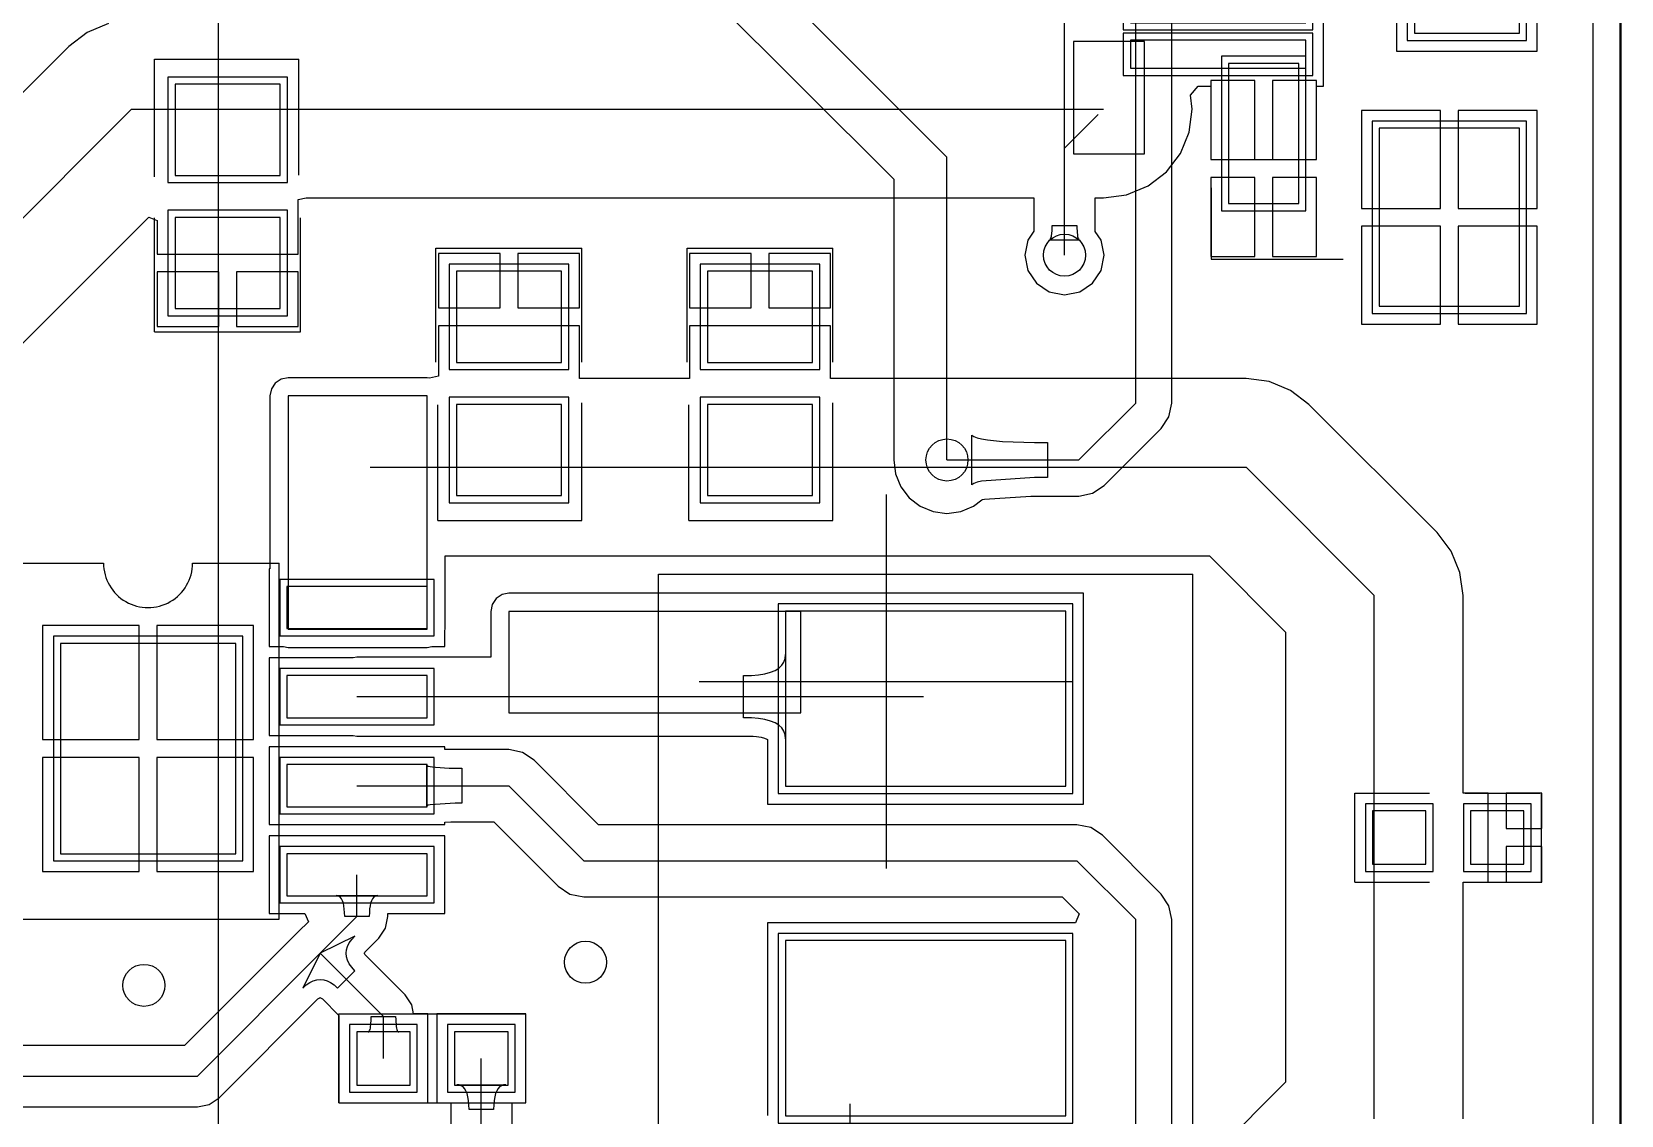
# Model space of a CAD drawing. Header units: millimetres. Extents: x 73 to 121, y 30 to 140.
# Drawn here: x 94.46 to 117.14, y 55.78 to 71.23 of the extents above; entities that cross this region are included whole.
import ezdxf

# ---------------------------------------------------------------- set-up
doc = ezdxf.new("R2010")
doc.units = ezdxf.units.MM
for name, color, linetype in [('BottomLayer', 5, 'Continuous'), ('BottomOverlay', 54, 'Continuous'), ('KeepOutLayer', 6, 'Continuous'), ('Mechanical1', 6, 'Continuous'), ('Mechanical4', 56, 'Continuous'), ('MultiLayer', 9, 'Continuous'), ('TopLayer', 1, 'Continuous'), ('TopOverlay', 2, 'Continuous'), ('TopPaste', 8, 'Continuous'), ('TopSolder', 216, 'Continuous')]:
    doc.layers.add(name, color=color, linetype=linetype)

# ---------------------------------------------------------------- blocks, each defined once
blk = doc.blocks.new('C0603_11')
at = {"layer": 'TopLayer'}
for p, q in [((-0.356, 0.559), (-0.356, -0.203)), ((0.406, 0.559), (-0.356, 0.559)), ((0.406, -0.203), (0.406, 0.559)), ((1.041, 0.559), (1.041, -0.203)), ((1.803, 0.559), (1.041, 0.559)), ((1.803, -0.203), (1.803, 0.559)), ((-0.356, -0.203), (0.406, -0.203)), ((1.041, -0.203), (1.803, -0.203))]:
    blk.add_line(p, q, dxfattribs=at)
at = {"layer": 'TopOverlay'}
for p, q in [((-0.61, 0.813), (0.457, 0.813)), ((-0.61, -0.457), (-0.61, 0.813)), ((0.965, 0.813), (2.032, 0.813)), ((2.057, -0.457), (2.057, 0.813)), ((-0.61, -0.457), (0.457, -0.457)), ((0.965, -0.457), (2.032, -0.457))]:
    blk.add_line(p, q, dxfattribs=at)
at = {"layer": 'TopPaste'}
for p, q in [((-0.356, 0.559), (-0.356, -0.203)), ((0.406, 0.559), (-0.356, 0.559)), ((0.406, -0.203), (0.406, 0.559)), ((1.041, 0.559), (1.041, -0.203)), ((1.803, 0.559), (1.041, 0.559)), ((1.803, -0.203), (1.803, 0.559)), ((-0.356, -0.203), (0.406, -0.203)), ((1.041, -0.203), (1.803, -0.203))]:
    blk.add_line(p, q, dxfattribs=at)
at = {"layer": 'TopSolder'}
for p, q in [((-0.457, 0.66), (-0.457, -0.305)), ((0.508, 0.66), (-0.457, 0.66)), ((0.508, -0.305), (0.508, 0.66)), ((0.94, 0.66), (0.94, -0.305)), ((1.905, 0.66), (0.94, 0.66)), ((1.905, -0.305), (1.905, 0.66)), ((-0.457, -0.305), (0.508, -0.305)), ((0.94, -0.305), (1.905, -0.305))]:
    blk.add_line(p, q, dxfattribs=at)
blk = doc.blocks.new('C0805_16')
at = {"layer": 'TopLayer'}
for p, q in [((-0.3, 0.75), (-1.6, 0.75)), ((-1.6, 0.75), (-1.6, -0.75)), ((-0.3, -0.75), (-0.3, 0.75)), ((1.6, 0.75), (0.3, 0.75)), ((0.3, 0.75), (0.3, -0.75)), ((1.6, -0.75), (1.6, 0.75)), ((-1.6, -0.75), (-0.3, -0.75)), ((0.3, -0.75), (1.6, -0.75))]:
    blk.add_line(p, q, dxfattribs=at)
at = {"layer": 'TopOverlay'}
for p, q in [((-1.93, 1.041), (-1.93, -1.041)), ((-1.93, 1.041), (-0.305, 1.041)), ((0.279, 1.041), (1.956, 1.041)), ((1.956, 1.041), (1.956, -1.016)), ((-1.93, -1.041), (-0.305, -1.041)), ((0.305, -1.016), (1.956, -1.016))]:
    blk.add_line(p, q, dxfattribs=at)
at = {"layer": 'TopPaste'}
for p, q in [((-0.3, 0.75), (-1.6, 0.75)), ((-1.6, 0.75), (-1.6, -0.75)), ((-0.3, -0.75), (-0.3, 0.75)), ((1.6, 0.75), (0.3, 0.75)), ((0.3, 0.75), (0.3, -0.75)), ((1.6, -0.75), (1.6, 0.75)), ((-1.6, -0.75), (-0.3, -0.75)), ((0.3, -0.75), (1.6, -0.75))]:
    blk.add_line(p, q, dxfattribs=at)
at = {"layer": 'TopSolder'}
for p, q in [((-0.198, 0.852), (-1.702, 0.852)), ((-1.702, 0.852), (-1.702, -0.852)), ((-0.198, -0.852), (-0.198, 0.852)), ((1.702, 0.852), (0.198, 0.852)), ((0.198, 0.852), (0.198, -0.852)), ((1.702, -0.852), (1.702, 0.852)), ((-1.702, -0.852), (-0.198, -0.852)), ((0.198, -0.852), (1.702, -0.852))]:
    blk.add_line(p, q, dxfattribs=at)
blk = doc.blocks.new('C0805_17')
at = {"layer": 'TopLayer'}
for p, q in [((-0.3, 0.75), (-1.6, 0.75)), ((-1.6, 0.75), (-1.6, -0.75)), ((-0.3, -0.75), (-0.3, 0.75)), ((1.6, 0.75), (0.3, 0.75)), ((0.3, 0.75), (0.3, -0.75)), ((1.6, -0.75), (1.6, 0.75)), ((-1.6, -0.75), (-0.3, -0.75)), ((0.3, -0.75), (1.6, -0.75))]:
    blk.add_line(p, q, dxfattribs=at)
at = {"layer": 'TopOverlay'}
for p, q in [((-1.93, -1.041), (-1.93, 1.041)), ((-0.305, 1.041), (-1.93, 1.041)), ((1.956, 1.041), (0.279, 1.041)), ((1.956, -1.016), (1.956, 1.041)), ((-0.305, -1.041), (-1.93, -1.041)), ((1.956, -1.016), (0.305, -1.016))]:
    blk.add_line(p, q, dxfattribs=at)
at = {"layer": 'TopPaste'}
for p, q in [((-0.3, 0.75), (-1.6, 0.75)), ((-1.6, 0.75), (-1.6, -0.75)), ((-0.3, -0.75), (-0.3, 0.75)), ((1.6, 0.75), (0.3, 0.75)), ((0.3, 0.75), (0.3, -0.75)), ((1.6, -0.75), (1.6, 0.75)), ((-1.6, -0.75), (-0.3, -0.75)), ((0.3, -0.75), (1.6, -0.75))]:
    blk.add_line(p, q, dxfattribs=at)
at = {"layer": 'TopSolder'}
for p, q in [((-0.198, 0.852), (-1.702, 0.852)), ((-1.702, 0.852), (-1.702, -0.852)), ((-0.198, -0.852), (-0.198, 0.852)), ((1.702, 0.852), (0.198, 0.852)), ((0.198, 0.852), (0.198, -0.852)), ((1.702, -0.852), (1.702, 0.852)), ((-1.702, -0.852), (-0.198, -0.852)), ((0.198, -0.852), (1.702, -0.852))]:
    blk.add_line(p, q, dxfattribs=at)
blk = doc.blocks.new('C0805_18')
at = {"layer": 'TopLayer'}
for p, q in [((-0.3, 0.75), (-1.6, 0.75)), ((-1.6, 0.75), (-1.6, -0.75)), ((-0.3, -0.75), (-0.3, 0.75)), ((1.6, 0.75), (0.3, 0.75)), ((0.3, 0.75), (0.3, -0.75)), ((1.6, -0.75), (1.6, 0.75)), ((-1.6, -0.75), (-0.3, -0.75)), ((0.3, -0.75), (1.6, -0.75))]:
    blk.add_line(p, q, dxfattribs=at)
at = {"layer": 'TopOverlay'}
for p, q in [((-1.93, -1.041), (-1.93, 1.041)), ((-0.305, 1.041), (-1.93, 1.041)), ((1.956, 1.041), (0.279, 1.041)), ((1.956, -1.016), (1.956, 1.041)), ((-0.305, -1.041), (-1.93, -1.041)), ((1.956, -1.016), (0.305, -1.016))]:
    blk.add_line(p, q, dxfattribs=at)
at = {"layer": 'TopPaste'}
for p, q in [((-0.3, 0.75), (-1.6, 0.75)), ((-1.6, 0.75), (-1.6, -0.75)), ((-0.3, -0.75), (-0.3, 0.75)), ((1.6, 0.75), (0.3, 0.75)), ((0.3, 0.75), (0.3, -0.75)), ((1.6, -0.75), (1.6, 0.75)), ((-1.6, -0.75), (-0.3, -0.75)), ((0.3, -0.75), (1.6, -0.75))]:
    blk.add_line(p, q, dxfattribs=at)
at = {"layer": 'TopSolder'}
for p, q in [((-0.198, 0.852), (-1.702, 0.852)), ((-1.702, 0.852), (-1.702, -0.852)), ((-0.198, -0.852), (-0.198, 0.852)), ((1.702, 0.852), (0.198, 0.852)), ((0.198, 0.852), (0.198, -0.852)), ((1.702, -0.852), (1.702, 0.852)), ((-1.702, -0.852), (-0.198, -0.852)), ((0.198, -0.852), (1.702, -0.852))]:
    blk.add_line(p, q, dxfattribs=at)
blk = doc.blocks.new('INTRODUCTOR_1R0_25')
at = {"layer": 'TopLayer'}
for p, q in [((-1.25, 2), (-1.25, -2)), ((1.25, 2), (-1.25, 2)), ((1.25, -2), (1.25, 2)), ((3.45, 2), (3.45, -2)), ((5.95, 2), (3.45, 2)), ((5.95, -2), (5.95, 2)), ((-1.25, -2), (1.25, -2)), ((3.45, -2), (5.95, -2))]:
    blk.add_line(p, q, dxfattribs=at)
at = {"layer": 'TopOverlay'}
for p, q in [((-1.778, -3.81), (-1.778, 3.81)), ((6.35, 3.81), (-1.778, 3.81)), ((6.35, -3.81), (6.35, 3.81)), ((6.35, -3.81), (-1.778, -3.81))]:
    blk.add_line(p, q, dxfattribs=at)
at = {"layer": 'TopPaste'}
for p, q in [((-1.25, 2), (-1.25, -2)), ((1.25, 2), (-1.25, 2)), ((1.25, -2), (1.25, 2)), ((3.45, 2), (3.45, -2)), ((5.95, 2), (3.45, 2)), ((5.95, -2), (5.95, 2)), ((-1.25, -2), (1.25, -2)), ((3.45, -2), (5.95, -2))]:
    blk.add_line(p, q, dxfattribs=at)
at = {"layer": 'TopSolder'}
for p, q in [((-1.352, 2.102), (-1.352, -2.102)), ((1.352, 2.102), (-1.352, 2.102)), ((1.352, -2.102), (1.352, 2.102)), ((3.348, 2.102), (3.348, -2.102)), ((6.052, 2.102), (3.348, 2.102)), ((6.052, -2.102), (6.052, 2.102)), ((-1.352, -2.102), (1.352, -2.102)), ((3.348, -2.102), (6.052, -2.102))]:
    blk.add_line(p, q, dxfattribs=at)
blk = doc.blocks.new('R0603_51')
at = {"layer": 'TopLayer'}
for p, q in [((-1.079, 0.381), (-1.079, -0.381)), ((-0.317, 0.381), (-1.079, 0.381)), ((-0.317, -0.381), (-0.317, 0.381)), ((0.317, 0.381), (0.317, -0.381)), ((1.079, 0.381), (0.317, 0.381)), ((1.079, -0.381), (1.079, 0.381)), ((-1.079, -0.381), (-0.317, -0.381)), ((0.317, -0.381), (1.079, -0.381))]:
    blk.add_line(p, q, dxfattribs=at)
at = {"layer": 'TopOverlay'}
for p, q in [((1.333, 0.635), (-1.333, 0.635)), ((-1.333, 0.635), (-1.333, -0.635)), ((1.333, 0.635), (1.333, -0.635)), ((1.333, -0.635), (-1.333, -0.635))]:
    blk.add_line(p, q, dxfattribs=at)
at = {"layer": 'TopPaste'}
for p, q in [((-1.079, 0.381), (-1.079, -0.381)), ((-0.317, 0.381), (-1.079, 0.381)), ((-0.317, -0.381), (-0.317, 0.381)), ((0.317, 0.381), (0.317, -0.381)), ((1.079, 0.381), (0.317, 0.381)), ((1.079, -0.381), (1.079, 0.381)), ((-1.079, -0.381), (-0.317, -0.381)), ((0.317, -0.381), (1.079, -0.381))]:
    blk.add_line(p, q, dxfattribs=at)
at = {"layer": 'TopSolder'}
for p, q in [((-1.181, 0.483), (-1.181, -0.483)), ((-0.216, 0.483), (-1.181, 0.483)), ((-0.216, -0.483), (-0.216, 0.483)), ((0.216, 0.483), (0.216, -0.483)), ((1.181, 0.483), (0.216, 0.483)), ((1.181, -0.483), (1.181, 0.483)), ((-1.181, -0.483), (-0.216, -0.483)), ((0.216, -0.483), (1.181, -0.483))]:
    blk.add_line(p, q, dxfattribs=at)
blk = doc.blocks.new('MICROUSB_5S_63')
at = {"layer": 'BottomLayer'}
for p, q in [((0.065, 3.65), (-2.475, 3.65)), ((-2.475, 3.65), (-2.475, 1.65)), ((0.065, 1.65), (0.065, 3.65)), ((7.315, 3.65), (4.775, 3.65)), ((4.775, 3.65), (4.775, 1.65)), ((7.315, 1.65), (7.315, 3.65)), ((-2.475, 1.65), (0.065, 1.65)), ((4.775, 1.65), (7.315, 1.65)), ((1, 0.5), (-1, 0.5)), ((-1, 0.5), (-1, -0.5)), ((1, -0.5), (1, 0.5)), ((5.85, 0.5), (3.85, 0.5)), ((3.85, 0.5), (3.85, -0.5)), ((5.85, -0.5), (5.85, 0.5)), ((-1, -0.5), (1, -0.5)), ((3.85, -0.5), (5.85, -0.5))]:
    blk.add_line(p, q, dxfattribs=at)
at = {"layer": 'MultiLayer'}
for p, q in [((0.065, 3.65), (-2.475, 3.65)), ((-2.475, 3.65), (-2.475, 1.65)), ((0.065, 1.65), (0.065, 3.65)), ((7.315, 3.65), (4.775, 3.65)), ((4.775, 3.65), (4.775, 1.65)), ((7.315, 1.65), (7.315, 3.65)), ((-2.475, 1.65), (0.065, 1.65)), ((4.775, 1.65), (7.315, 1.65)), ((1, 0.5), (-1, 0.5)), ((-1, 0.5), (-1, -0.5)), ((1, -0.5), (1, 0.5)), ((5.85, 0.5), (3.85, 0.5)), ((3.85, 0.5), (3.85, -0.5)), ((5.85, -0.5), (5.85, 0.5)), ((-1, -0.5), (1, -0.5)), ((3.85, -0.5), (5.85, -0.5))]:
    blk.add_line(p, q, dxfattribs=at)
at = {"layer": 'TopLayer'}
for p, q in [((0.065, 3.65), (-2.475, 3.65)), ((-2.475, 3.65), (-2.475, 1.65)), ((0.065, 1.65), (0.065, 3.65)), ((1.421, 3.65), (1.421, 2.15)), ((3.421, 3.65), (1.421, 3.65)), ((3.421, 2.15), (3.421, 3.65)), ((7.315, 3.65), (4.775, 3.65)), ((4.775, 3.65), (4.775, 1.65)), ((7.315, 1.65), (7.315, 3.65)), ((1.421, 2.15), (3.421, 2.15)), ((-2.475, 1.65), (0.065, 1.65)), ((4.775, 1.65), (7.315, 1.65)), ((1, 0.5), (-1, 0.5)), ((-1, 0.5), (-1, -0.5)), ((0.921, 0.6), (0.921, -1.9)), ((1.321, 0.6), (0.921, 0.6)), ((1, -0.5), (1, 0.5)), ((1.321, -1.9), (1.321, 0.6)), ((1.571, 0.6), (1.571, -1.9)), ((1.971, 0.6), (1.571, 0.6)), ((1.971, -1.9), (1.971, 0.6)), ((2.221, 0.6), (2.221, -1.9)), ((2.621, 0.6), (2.221, 0.6)), ((2.621, -1.9), (2.621, 0.6)), ((2.871, 0.6), (2.871, -1.9)), ((3.271, 0.6), (2.871, 0.6)), ((3.271, -1.9), (3.271, 0.6)), ((3.521, 0.6), (3.521, -1.9)), ((3.921, 0.6), (3.521, 0.6)), ((5.85, 0.5), (3.85, 0.5)), ((3.85, 0.5), (3.85, -0.5)), ((3.921, -1.9), (3.921, 0.6)), ((5.85, -0.5), (5.85, 0.5)), ((-1, -0.5), (1, -0.5)), ((3.85, -0.5), (5.85, -0.5)), ((0.921, -1.9), (1.321, -1.9)), ((1.571, -1.9), (1.971, -1.9)), ((2.221, -1.9), (2.621, -1.9)), ((2.871, -1.9), (3.271, -1.9)), ((3.521, -1.9), (3.921, -1.9))]:
    blk.add_line(p, q, dxfattribs=at)
at = {"layer": 'TopOverlay'}
for p, q in [((5.498, 5.095), (-0.852, 5.095)), ((-1.741, -0.747), (-1.741, 1.133)), ((6.641, -0.747), (6.641, 1.133)), ((-1.741, -0.747), (-0.852, -0.747)), ((5.625, -0.747), (6.641, -0.747))]:
    blk.add_line(p, q, dxfattribs=at)
at = {"layer": 'TopPaste'}
for p, q in [((1.421, 3.65), (1.421, 2.15)), ((3.421, 3.65), (1.421, 3.65)), ((3.421, 2.15), (3.421, 3.65)), ((1.421, 2.15), (3.421, 2.15)), ((0.921, 0.6), (0.921, -1.9)), ((1.321, 0.6), (0.921, 0.6)), ((1.321, -1.9), (1.321, 0.6)), ((1.571, 0.6), (1.571, -1.9)), ((1.971, 0.6), (1.571, 0.6)), ((1.971, -1.9), (1.971, 0.6)), ((2.221, 0.6), (2.221, -1.9)), ((2.621, 0.6), (2.221, 0.6)), ((2.621, -1.9), (2.621, 0.6)), ((2.871, 0.6), (2.871, -1.9)), ((3.271, 0.6), (2.871, 0.6)), ((3.271, -1.9), (3.271, 0.6)), ((3.521, 0.6), (3.521, -1.9)), ((3.921, 0.6), (3.521, 0.6)), ((3.921, -1.9), (3.921, 0.6)), ((0.921, -1.9), (1.321, -1.9)), ((1.571, -1.9), (1.971, -1.9)), ((2.221, -1.9), (2.621, -1.9)), ((2.871, -1.9), (3.271, -1.9)), ((3.521, -1.9), (3.921, -1.9))]:
    blk.add_line(p, q, dxfattribs=at)
at = {"layer": 'TopSolder'}
for p, q in [((0.167, 3.752), (-2.576, 3.752)), ((-2.576, 3.752), (-2.576, 1.548)), ((0.167, 1.548), (0.167, 3.752)), ((1.319, 3.752), (1.319, 2.048)), ((3.522, 3.752), (1.319, 3.752)), ((3.522, 2.048), (3.522, 3.752)), ((7.417, 3.752), (4.674, 3.752)), ((4.674, 3.752), (4.674, 1.548)), ((7.417, 1.548), (7.417, 3.752)), ((1.319, 2.048), (3.522, 2.048)), ((-2.576, 1.548), (0.167, 1.548)), ((4.674, 1.548), (7.417, 1.548)), ((0.819, 0.702), (0.819, -2.002)), ((1.422, 0.702), (0.819, 0.702)), ((1.422, -2.002), (1.422, 0.702)), ((1.469, 0.702), (1.469, -2.002)), ((2.072, 0.702), (1.469, 0.702)), ((2.072, -2.002), (2.072, 0.702)), ((2.119, 0.702), (2.119, -2.002)), ((2.722, 0.702), (2.119, 0.702)), ((2.722, -2.002), (2.722, 0.702)), ((2.769, 0.702), (2.769, -2.002)), ((3.372, 0.702), (2.769, 0.702)), ((3.372, -2.002), (3.372, 0.702)), ((3.419, 0.702), (3.419, -2.002)), ((4.022, 0.702), (3.419, 0.702)), ((4.022, -2.002), (4.022, 0.702)), ((1.102, 0.602), (-1.102, 0.602)), ((-1.102, 0.602), (-1.102, -0.602)), ((1.102, -0.602), (1.102, 0.602)), ((5.952, 0.602), (3.748, 0.602)), ((3.748, 0.602), (3.748, -0.602)), ((5.952, -0.602), (5.952, 0.602)), ((-1.102, -0.602), (1.102, -0.602)), ((3.748, -0.602), (5.952, -0.602)), ((0.819, -2.002), (1.422, -2.002)), ((1.469, -2.002), (2.072, -2.002)), ((2.119, -2.002), (2.722, -2.002)), ((2.769, -2.002), (3.372, -2.002)), ((3.419, -2.002), (4.022, -2.002))]:
    blk.add_line(p, q, dxfattribs=at)
blk = doc.blocks.new('IP5306_66')
at = {"layer": 'TopLayer'}
for p, q in [((-4.084, 1.675), (-4.084, 1.075)), ((-2.085, 1.675), (-4.084, 1.675)), ((-2.085, 1.075), (-2.085, 1.675)), ((1.963, 1.675), (1.963, 1.075)), ((3.963, 1.675), (1.963, 1.675)), ((3.963, 1.075), (3.963, 1.675)), ((-4.084, 1.075), (-2.085, 1.075)), ((1.963, 1.075), (3.963, 1.075)), ((-1.267, 0.865), (-1.267, -2.135)), ((1.233, 0.865), (-1.267, 0.865)), ((1.233, -2.135), (1.233, 0.865)), ((-4.084, 0.405), (-4.084, -0.195)), ((-2.085, 0.405), (-4.084, 0.405)), ((-2.085, -0.195), (-2.085, 0.405)), ((1.963, 0.405), (1.963, -0.195)), ((3.963, 0.405), (1.963, 0.405)), ((3.963, -0.195), (3.963, 0.405)), ((-4.084, -0.195), (-2.085, -0.195)), ((1.963, -0.195), (3.963, -0.195)), ((-4.084, -0.865), (-4.084, -1.465)), ((-2.085, -0.865), (-4.084, -0.865)), ((-2.085, -1.465), (-2.085, -0.865)), ((1.963, -0.865), (1.963, -1.465)), ((3.963, -0.865), (1.963, -0.865)), ((3.963, -1.465), (3.963, -0.865)), ((-4.084, -1.465), (-2.085, -1.465)), ((1.963, -1.465), (3.963, -1.465)), ((-4.084, -2.135), (-4.084, -2.735)), ((-2.085, -2.135), (-4.084, -2.135)), ((-2.085, -2.735), (-2.085, -2.135)), ((-1.267, -2.135), (1.233, -2.135)), ((1.963, -2.135), (1.963, -2.735)), ((3.963, -2.135), (1.963, -2.135)), ((3.963, -2.735), (3.963, -2.135)), ((-4.084, -2.735), (-2.085, -2.735)), ((1.963, -2.735), (3.963, -2.735))]:
    blk.add_line(p, q, dxfattribs=at)
at = {"layer": 'TopOverlay'}
for p, q in [((-1.987, 2.01), (-1.987, -3.07)), ((-1.987, 2.01), (-0.652, 2.01)), ((0.618, 2.01), (1.853, 2.01)), ((1.853, -3.07), (1.853, 2.01)), ((-1.987, -3.07), (1.853, -3.07))]:
    blk.add_line(p, q, dxfattribs=at)
blk.add_arc((-0.017, 2.01), 0.635, 180, 0, dxfattribs=at)
at = {"layer": 'TopPaste'}
for p, q in [((-4.084, 1.675), (-4.084, 1.075)), ((-2.085, 1.675), (-4.084, 1.675)), ((-2.085, 1.075), (-2.085, 1.675)), ((1.963, 1.675), (1.963, 1.075)), ((3.963, 1.675), (1.963, 1.675)), ((3.963, 1.075), (3.963, 1.675)), ((-4.084, 1.075), (-2.085, 1.075)), ((1.963, 1.075), (3.963, 1.075)), ((-1.267, 0.865), (-1.267, -2.135)), ((1.233, 0.865), (-1.267, 0.865)), ((1.233, -2.135), (1.233, 0.865)), ((-4.084, 0.405), (-4.084, -0.195)), ((-2.085, 0.405), (-4.084, 0.405)), ((-2.085, -0.195), (-2.085, 0.405)), ((1.963, 0.405), (1.963, -0.195)), ((3.963, 0.405), (1.963, 0.405)), ((3.963, -0.195), (3.963, 0.405)), ((-4.084, -0.195), (-2.085, -0.195)), ((1.963, -0.195), (3.963, -0.195)), ((-4.084, -0.865), (-4.084, -1.465)), ((-2.085, -0.865), (-4.084, -0.865)), ((-2.085, -1.465), (-2.085, -0.865)), ((1.963, -0.865), (1.963, -1.465)), ((3.963, -0.865), (1.963, -0.865)), ((3.963, -1.465), (3.963, -0.865)), ((-4.084, -1.465), (-2.085, -1.465)), ((1.963, -1.465), (3.963, -1.465)), ((-4.084, -2.135), (-4.084, -2.735)), ((-2.085, -2.135), (-4.084, -2.135)), ((-2.085, -2.735), (-2.085, -2.135)), ((-1.267, -2.135), (1.233, -2.135)), ((1.963, -2.135), (1.963, -2.735)), ((3.963, -2.135), (1.963, -2.135)), ((3.963, -2.735), (3.963, -2.135)), ((-4.084, -2.735), (-2.085, -2.735)), ((1.963, -2.735), (3.963, -2.735))]:
    blk.add_line(p, q, dxfattribs=at)
at = {"layer": 'TopSolder'}
for p, q in [((-4.186, 1.777), (-4.186, 0.974)), ((-1.983, 1.777), (-4.186, 1.777)), ((-1.983, 0.974), (-1.983, 1.777)), ((1.862, 1.777), (1.862, 0.974)), ((4.065, 1.777), (1.862, 1.777)), ((4.065, 0.974), (4.065, 1.777)), ((-4.186, 0.974), (-1.983, 0.974)), ((-1.368, 0.967), (-1.368, -2.237)), ((1.335, 0.967), (-1.368, 0.967)), ((1.335, -2.237), (1.335, 0.967)), ((1.862, 0.974), (4.065, 0.974)), ((-4.186, 0.507), (-4.186, -0.296)), ((-1.983, 0.507), (-4.186, 0.507)), ((-1.983, -0.296), (-1.983, 0.507)), ((1.862, 0.507), (1.862, -0.296)), ((4.065, 0.507), (1.862, 0.507)), ((4.065, -0.296), (4.065, 0.507)), ((-4.186, -0.296), (-1.983, -0.296)), ((1.862, -0.296), (4.065, -0.296)), ((-4.186, -0.763), (-4.186, -1.566)), ((-1.983, -0.763), (-4.186, -0.763)), ((-1.983, -1.566), (-1.983, -0.763)), ((1.862, -0.763), (1.862, -1.566)), ((4.065, -0.763), (1.862, -0.763)), ((4.065, -1.566), (4.065, -0.763)), ((-4.186, -1.566), (-1.983, -1.566)), ((1.862, -1.566), (4.065, -1.566)), ((-4.186, -2.033), (-4.186, -2.836)), ((-1.983, -2.033), (-4.186, -2.033)), ((-1.983, -2.836), (-1.983, -2.033)), ((1.862, -2.033), (1.862, -2.836)), ((4.065, -2.033), (1.862, -2.033)), ((4.065, -2.836), (4.065, -2.033)), ((-1.368, -2.237), (1.335, -2.237)), ((-4.186, -2.836), (-1.983, -2.836)), ((1.862, -2.836), (4.065, -2.836))]:
    blk.add_line(p, q, dxfattribs=at)
blk = doc.blocks.new('IRL2203_70')
at = {"layer": 'Mechanical1'}
for p, q in [((-2.8, 12.82), (-2.8, 3.16)), ((7.88, 12.82), (7.88, 3.16))]:
    blk.add_line(p, q, dxfattribs=at)
at = {"layer": 'Mechanical4'}
for p, q in [((-0.91, 14.94), (-0.91, 13.07)), ((-0.91, 14.94), (5.99, 14.94)), ((5.99, 14.94), (5.99, 13.07)), ((-3.05, 13.07), (-0.91, 13.07)), ((-3.05, 13.07), (-3.05, 2.91)), ((5.99, 13.07), (8.13, 13.07)), ((8.13, 13.07), (8.13, 2.91)), ((-0.78, 2.91), (-3.05, 2.91)), ((-0.78, 2.91), (-0.78, -2.14)), ((5.86, 2.91), (8.13, 2.91)), ((5.86, 2.91), (5.86, -2.14)), ((-0.78, -2.14), (5.86, -2.14))]:
    blk.add_line(p, q, dxfattribs=at)
at = {"layer": 'TopLayer'}
for p, q in [((-0.655, 14.69), (-0.655, 6.69)), ((5.735, 14.69), (-0.655, 14.69)), ((5.735, 6.69), (5.735, 14.69)), ((-0.655, 6.69), (5.735, 6.69)), ((-0.53, 1.89), (-0.53, -1.89)), ((0.53, 1.89), (-0.53, 1.89)), ((0.53, -1.89), (0.53, 1.89)), ((4.55, 1.89), (4.55, -1.89)), ((5.61, 1.89), (4.55, 1.89)), ((5.61, -1.89), (5.61, 1.89)), ((-0.53, -1.89), (0.53, -1.89)), ((4.55, -1.89), (5.61, -1.89))]:
    blk.add_line(p, q, dxfattribs=at)
at = {"layer": 'TopOverlay'}
blk.add_line((-2.8, 3.16), (7.86, 3.16), dxfattribs=at)
blk.add_circle((-1.51, -0.4), 0.25, dxfattribs=at)
at = {"layer": 'TopPaste'}
for p, q in [((-0.655, 14.69), (-0.655, 6.69)), ((5.735, 14.69), (-0.655, 14.69)), ((1.428, 14.599), (1.428, 14.55)), ((3.34, 14.599), (1.428, 14.599)), ((1.428, 14.55), (3.34, 14.55)), ((3.34, 14.55), (3.34, 14.599)), ((4.577, 14.689), (4.577, 14.55)), ((5.59, 14.689), (4.577, 14.689)), ((4.577, 14.55), (5.59, 14.55)), ((5.59, 14.55), (5.59, 14.689)), ((5.735, 6.69), (5.735, 14.69)), ((1.412, 10.842), (1.412, 11.8)), ((1.412, 11.8), (3.34, 11.8)), ((3.34, 11.8), (3.34, 10.842)), ((4.572, 10.815), (4.572, 11.8)), ((4.572, 11.8), (5.59, 11.8)), ((5.59, 11.8), (5.59, 10.815)), ((3.34, 10.842), (1.412, 10.842)), ((5.59, 10.815), (4.572, 10.815)), ((1.402, 6.968), (1.402, 9.05)), ((1.402, 9.05), (3.34, 9.05)), ((3.34, 9.05), (3.34, 6.968)), ((4.566, 6.958), (4.566, 9.05)), ((4.566, 9.05), (5.59, 9.05)), ((5.59, 9.05), (5.59, 6.958)), ((3.34, 6.968), (1.402, 6.968)), ((5.59, 6.958), (4.566, 6.958)), ((-0.655, 6.69), (5.735, 6.69)), ((-0.53, 1.89), (-0.53, -1.89)), ((0.53, 1.89), (-0.53, 1.89)), ((0.53, -1.89), (0.53, 1.89)), ((4.55, 1.89), (4.55, -1.89)), ((5.61, 1.89), (4.55, 1.89)), ((5.61, -1.89), (5.61, 1.89)), ((-0.53, -1.89), (0.53, -1.89)), ((4.55, -1.89), (5.61, -1.89))]:
    blk.add_line(p, q, dxfattribs=at)
at = {"layer": 'TopSolder'}
for p, q in [((-0.757, 14.792), (-0.757, 6.588)), ((5.837, 14.792), (-0.757, 14.792)), ((5.837, 6.588), (5.837, 14.792)), ((-0.757, 6.588), (5.837, 6.588)), ((-0.632, 1.992), (-0.632, -1.992)), ((0.632, 1.992), (-0.632, 1.992)), ((0.632, -1.992), (0.632, 1.992)), ((4.448, 1.992), (4.448, -1.992)), ((5.712, 1.992), (4.448, 1.992)), ((5.712, -1.992), (5.712, 1.992)), ((-0.632, -1.992), (0.632, -1.992)), ((4.448, -1.992), (5.712, -1.992))]:
    blk.add_line(p, q, dxfattribs=at)
blk = doc.blocks.new('18650____________B_71')
at = {"layer": 'BottomOverlay'}
for p, q in [((76.531, 42.016), (-0.469, 42.016)), ((64.411, 28.864), (64.411, 34.195)), ((61.746, 31.529), (67.077, 31.529)), ((-0.469, 22), (76.531, 22))]:
    blk.add_line(p, q, dxfattribs=at)

msp = doc.modelspace()

# ---------------------------------------------------------------- linework, layer by layer
at = {"layer": 'BottomLayer'}
for p, q in [((116.731, 89.256), (116.731, 30.335)), ((109.195, 68.047), (109.195, 76.733)), ((110.211, 65.938), (110.211, 76.276)), ((110.724, 65.938), (110.724, 76.063)), ((104.318, 72.644), (107.518, 69.444)), ((104.003, 71.883), (106.758, 69.129)), ((111.908, 70.537), (111.281, 70.537)), ((111.281, 70.537), (111.281, 69.41)), ((111.908, 69.41), (111.908, 70.537)), ((112.789, 70.537), (112.162, 70.537)), ((112.162, 70.537), (112.162, 69.41)), ((112.789, 69.41), (112.789, 70.537)), ((114.558, 70.112), (113.431, 70.112)), ((113.431, 70.112), (113.431, 68.715)), ((114.558, 68.715), (114.558, 70.112)), ((115.939, 70.112), (114.812, 70.112)), ((114.812, 70.112), (114.812, 68.715)), ((115.939, 68.715), (115.939, 70.112)), ((107.518, 65.126), (107.518, 69.444)), ((111.281, 69.41), (111.908, 69.41)), ((112.162, 69.41), (112.789, 69.41)), ((111.908, 69.156), (111.281, 69.156)), ((111.281, 69.156), (111.281, 68.029)), ((111.908, 68.029), (111.908, 69.156)), ((112.789, 69.156), (112.162, 69.156)), ((112.162, 69.156), (112.162, 68.029)), ((112.789, 68.029), (112.789, 69.156)), ((106.758, 69.129), (106.758, 65.126)), ((113.431, 68.715), (114.558, 68.715)), ((114.812, 68.715), (115.939, 68.715)), ((108.985, 68.261), (108.991, 68.269)), ((109.405, 68.261), (108.985, 68.261)), ((108.991, 68.269), (108.997, 68.28)), ((108.997, 68.28), (109.002, 68.294)), ((109.002, 68.294), (109.007, 68.311)), ((109.007, 68.311), (109.011, 68.33)), ((109.011, 68.33), (109.014, 68.353)), ((109.014, 68.353), (109.018, 68.406)), ((109.018, 68.406), (109.02, 68.47)), ((109.02, 68.47), (109.37, 68.47)), ((109.37, 68.47), (109.37, 68.437)), ((109.37, 68.437), (109.378, 68.33)), ((109.378, 68.33), (109.382, 68.311)), ((109.382, 68.311), (109.387, 68.294)), ((109.387, 68.294), (109.392, 68.28)), ((109.392, 68.28), (109.398, 68.269)), ((109.398, 68.269), (109.405, 68.261)), ((114.558, 68.461), (113.431, 68.461)), ((113.431, 68.461), (113.431, 67.064)), ((114.558, 67.064), (114.558, 68.461)), ((115.939, 68.461), (114.812, 68.461)), ((114.812, 68.461), (114.812, 67.064)), ((115.939, 67.064), (115.939, 68.461)), ((111.281, 68.029), (111.908, 68.029)), ((112.162, 68.029), (112.789, 68.029)), ((113.431, 67.064), (114.558, 67.064)), ((114.812, 67.064), (115.939, 67.064)), ((109.398, 65.126), (110.211, 65.938)), ((110.685, 65.742), (110.724, 65.938)), ((109.761, 64.762), (110.574, 65.575)), ((110.574, 65.575), (110.685, 65.742)), ((107.872, 64.772), (107.872, 65.479)), ((107.872, 65.479), (107.901, 65.46)), ((107.901, 65.46), (107.948, 65.442)), ((107.948, 65.442), (108.012, 65.426)), ((108.012, 65.426), (108.094, 65.413)), ((108.094, 65.413), (108.31, 65.392)), ((108.31, 65.392), (108.765, 65.377)), ((108.765, 65.377), (108.951, 65.376)), ((108.951, 65.376), (108.951, 64.876)), ((106.758, 65.126), (106.784, 64.929)), ((107.518, 65.126), (109.398, 65.126)), ((106.784, 64.929), (106.86, 64.745)), ((108.765, 64.875), (108.012, 64.825)), ((108.951, 64.876), (108.765, 64.875)), ((106.86, 64.745), (106.98, 64.588)), ((107.901, 64.792), (107.872, 64.772)), ((107.948, 64.809), (107.901, 64.792)), ((108.012, 64.825), (107.948, 64.809)), ((109.398, 64.612), (109.594, 64.651)), ((109.594, 64.651), (109.761, 64.762)), ((106.98, 64.588), (107.138, 64.467)), ((107.138, 64.467), (107.321, 64.391)), ((107.321, 64.391), (107.518, 64.365)), ((107.518, 64.365), (107.715, 64.391)), ((107.715, 64.391), (107.898, 64.467)), ((107.898, 64.467), (108.015, 64.556)), ((108.015, 64.557), (108.02, 64.56)), ((108.015, 64.556), (108.015, 64.557)), ((108.02, 64.56), (108.024, 64.561)), ((108.024, 64.561), (108.052, 64.568)), ((108.052, 64.568), (108.715, 64.612)), ((108.715, 64.612), (109.398, 64.612))]:
    msp.add_line(p, q, dxfattribs=at)
for centre in [(109.195, 68.047), (107.518, 65.126), (102.362, 57.963), (96.063, 57.633)]:
    msp.add_circle(centre, 0.3, dxfattribs=at)
at = {"layer": 'KeepOutLayer'}
msp.add_line((117.119, 29.947), (117.119, 89.256), dxfattribs=at)
at = {"layer": 'MultiLayer'}
for centre in [(109.195, 68.047), (107.518, 65.126), (102.362, 57.963), (96.063, 57.633)]:
    msp.add_circle(centre, 0.3, dxfattribs=at)
at = {"layer": 'TopLayer'}
for p, q in [((116.731, 87.489), (116.731, 30.335)), ((113.931, 73.466), (113.931, 70.958)), ((115.939, 70.958), (115.939, 73.466)), ((95.253, 71.225), (94.991, 71.024)), ((95.558, 71.351), (95.253, 71.225)), ((112.889, 70.458), (112.889, 71.366)), ((94.991, 71.024), (92.12, 68.154)), ((94.991, 71.024), (94.991, 71.024)), ((109.322, 71.095), (109.322, 69.494)), ((110.338, 71.095), (109.322, 71.095)), ((110.338, 69.494), (110.338, 71.095)), ((113.931, 70.958), (115.939, 70.958)), ((110.992, 70.331), (111.103, 70.458)), ((111.018, 70.129), (110.992, 70.331)), ((111.103, 70.458), (111.281, 70.458)), ((111.281, 70.458), (111.281, 69.41)), ((112.789, 69.41), (112.789, 70.458)), ((112.789, 70.458), (112.889, 70.458)), ((93.015, 67.259), (95.885, 70.129)), ((95.885, 70.129), (109.753, 70.129)), ((110.975, 69.802), (111.018, 70.129)), ((114.558, 70.112), (113.431, 70.112)), ((113.431, 70.112), (113.431, 68.715)), ((114.558, 68.715), (114.558, 70.112)), ((115.939, 70.112), (114.812, 70.112)), ((114.812, 70.112), (114.812, 68.715)), ((115.939, 68.715), (115.939, 70.112)), ((109.195, 69.571), (109.677, 70.053)), ((110.849, 69.497), (110.975, 69.802)), ((109.195, 68.047), (109.195, 69.571)), ((109.322, 69.494), (110.338, 69.494)), ((110.648, 69.235), (110.849, 69.497)), ((111.281, 69.41), (112.789, 69.41)), ((110.386, 69.034), (110.648, 69.235)), ((111.908, 69.156), (111.281, 69.156)), ((111.281, 69.156), (111.281, 68.029)), ((111.908, 68.029), (111.908, 69.156)), ((112.789, 69.156), (112.162, 69.156)), ((112.162, 69.156), (112.162, 68.029)), ((112.789, 68.029), (112.789, 69.156)), ((110.081, 68.908), (110.386, 69.034)), ((98.261, 68.839), (98.377, 68.865)), ((98.261, 68.062), (98.261, 68.839)), ((98.377, 68.865), (108.757, 68.865)), ((108.757, 68.865), (108.757, 68.39)), ((109.632, 68.408), (109.632, 68.865)), ((109.632, 68.865), (109.753, 68.865)), ((109.753, 68.865), (110.081, 68.908)), ((113.431, 68.715), (114.558, 68.715)), ((114.812, 68.715), (115.939, 68.715)), ((94.28, 66.735), (96.135, 68.591)), ((96.135, 68.591), (96.253, 68.542)), ((96.253, 68.542), (96.253, 68.062)), ((108.673, 68.263), (108.63, 68.047)), ((108.757, 68.389), (108.673, 68.263)), ((108.757, 68.39), (108.757, 68.389)), ((108.985, 68.261), (108.991, 68.269)), ((109.405, 68.261), (108.985, 68.261)), ((108.991, 68.269), (108.997, 68.28)), ((108.997, 68.28), (109.002, 68.294)), ((109.002, 68.294), (109.007, 68.311)), ((109.007, 68.311), (109.011, 68.33)), ((109.011, 68.33), (109.014, 68.353)), ((109.014, 68.353), (109.018, 68.406)), ((109.018, 68.406), (109.02, 68.47)), ((109.02, 68.47), (109.37, 68.47)), ((109.37, 68.47), (109.37, 68.437)), ((109.37, 68.437), (109.378, 68.33)), ((109.378, 68.33), (109.382, 68.311)), ((109.382, 68.311), (109.387, 68.294)), ((109.387, 68.294), (109.392, 68.28)), ((109.392, 68.28), (109.398, 68.269)), ((109.398, 68.269), (109.405, 68.261)), ((109.634, 68.387), (109.632, 68.408)), ((109.716, 68.263), (109.634, 68.387)), ((109.759, 68.047), (109.716, 68.263)), ((114.558, 68.461), (113.431, 68.461)), ((113.431, 68.461), (113.431, 67.064)), ((114.558, 67.064), (114.558, 68.461)), ((115.939, 68.461), (114.812, 68.461)), ((114.812, 68.461), (114.812, 67.064)), ((115.939, 67.064), (115.939, 68.461)), ((96.253, 68.062), (97.257, 68.062)), ((97.257, 68.062), (98.261, 68.062)), ((101.143, 68.072), (100.266, 68.072)), ((100.266, 68.072), (100.266, 67.295)), ((101.143, 67.295), (101.143, 68.072)), ((102.274, 68.072), (101.397, 68.072)), ((101.397, 68.072), (101.397, 67.295)), ((102.274, 67.295), (102.274, 68.072)), ((104.724, 68.072), (103.847, 68.072)), ((103.847, 68.072), (103.847, 67.295)), ((104.724, 67.295), (104.724, 68.072)), ((105.855, 68.072), (104.978, 68.072)), ((104.978, 68.072), (104.978, 67.295)), ((105.855, 67.295), (105.855, 68.072)), ((108.63, 68.047), (108.673, 67.83)), ((109.716, 67.83), (109.759, 68.047)), ((111.281, 68.029), (111.908, 68.029)), ((112.162, 68.029), (112.789, 68.029)), ((97.13, 67.808), (96.253, 67.808)), ((96.253, 67.808), (96.253, 67.031)), ((97.13, 67.031), (97.13, 67.808)), ((98.261, 67.808), (97.384, 67.808)), ((97.384, 67.808), (97.384, 67.031)), ((98.261, 67.031), (98.261, 67.808)), ((108.673, 67.83), (108.795, 67.647)), ((109.594, 67.647), (109.716, 67.83)), ((108.795, 67.647), (108.978, 67.525)), ((109.411, 67.525), (109.594, 67.647)), ((108.978, 67.525), (109.195, 67.482)), ((109.195, 67.482), (109.411, 67.525)), ((100.266, 67.295), (101.143, 67.295)), ((101.397, 67.295), (102.274, 67.295)), ((103.847, 67.295), (104.724, 67.295)), ((104.978, 67.295), (105.855, 67.295)), ((96.253, 67.031), (97.13, 67.031)), ((97.384, 67.031), (98.261, 67.031)), ((102.274, 67.041), (100.266, 67.041)), ((100.266, 67.041), (100.266, 66.32)), ((102.274, 66.289), (102.274, 67.041)), ((105.855, 67.041), (103.847, 67.041)), ((103.847, 67.041), (103.847, 66.289)), ((105.855, 66.289), (105.855, 67.041)), ((113.431, 67.064), (114.558, 67.064)), ((114.812, 67.064), (115.939, 67.064)), ((97.937, 66.223), (97.881, 66.139)), ((98.021, 66.279), (97.937, 66.223)), ((98.12, 66.299), (98.021, 66.279)), ((100.101, 66.299), (98.12, 66.299)), ((100.139, 66.292), (100.101, 66.299)), ((100.266, 66.32), (100.139, 66.292)), ((103.847, 66.289), (102.274, 66.289)), ((111.785, 66.289), (105.855, 66.289)), ((112.113, 66.246), (111.785, 66.289)), ((111.785, 66.289), (111.785, 66.289)), ((112.418, 66.119), (112.113, 66.246)), ((97.881, 66.139), (97.861, 66.04)), ((97.861, 66.04), (97.861, 63.575)), ((98.12, 66.04), (98.12, 62.713)), ((100.101, 66.04), (98.12, 66.04)), ((100.101, 62.713), (100.101, 66.04)), ((112.68, 65.918), (112.418, 66.119)), ((114.509, 64.09), (112.68, 65.918)), ((99.289, 65.024), (111.785, 65.024)), ((111.785, 65.024), (113.614, 63.195)), ((114.71, 63.828), (114.509, 64.09)), ((114.509, 64.09), (114.509, 64.09)), ((100.36, 62.713), (100.36, 63.759)), ((100.36, 63.759), (111.261, 63.759)), ((111.261, 63.759), (112.349, 62.671)), ((114.836, 63.523), (114.71, 63.828)), ((97.861, 63.575), (97.848, 63.575)), ((97.848, 63.575), (97.848, 62.467)), ((114.879, 63.195), (114.836, 63.523)), ((101.031, 63.066), (101.011, 62.967)), ((101.087, 63.15), (101.031, 63.066)), ((101.171, 63.206), (101.087, 63.15)), ((101.27, 63.226), (101.171, 63.206)), ((104.959, 63.226), (101.27, 63.226)), ((109.467, 63.226), (104.959, 63.226)), ((104.959, 63.226), (104.959, 63.226)), ((109.467, 60.218), (109.467, 63.226)), ((113.614, 55.728), (113.614, 63.195)), ((114.879, 60.376), (114.879, 63.195)), ((114.879, 63.195), (114.879, 63.195)), ((101.011, 62.967), (101.011, 62.316)), ((101.27, 62.967), (101.27, 61.519)), ((105.435, 62.967), (101.27, 62.967)), ((105.435, 61.519), (105.435, 62.967)), ((95.995, 62.765), (94.618, 62.765)), ((94.618, 62.765), (94.618, 61.138)), ((95.995, 61.138), (95.995, 62.765)), ((97.626, 62.765), (96.249, 62.765)), ((96.249, 62.765), (96.249, 61.138)), ((97.626, 61.138), (97.626, 62.765)), ((98.12, 62.713), (100.101, 62.713)), ((100.356, 62.693), (100.36, 62.713)), ((100.356, 62.467), (100.356, 62.693)), ((112.349, 62.671), (112.349, 56.252)), ((97.848, 62.467), (98.052, 62.467)), ((98.052, 62.467), (98.12, 62.454)), ((98.12, 62.454), (100.101, 62.454)), ((100.101, 62.454), (100.17, 62.467)), ((100.17, 62.467), (100.356, 62.467)), ((105.21, 62.294), (105.216, 62.351)), ((105.216, 62.351), (105.216, 61.151)), ((99.048, 62.305), (97.848, 62.305)), ((97.848, 62.305), (97.848, 61.197)), ((99.102, 62.316), (99.048, 62.305)), ((101.011, 62.316), (99.102, 62.316)), ((105, 62.099), (105.066, 62.126)), ((105.066, 62.126), (105.12, 62.159)), ((105.12, 62.159), (105.162, 62.198)), ((105.162, 62.198), (105.192, 62.243)), ((105.192, 62.243), (105.21, 62.294)), ((104.616, 62.051), (104.73, 62.054)), ((104.616, 61.451), (104.616, 62.051)), ((104.73, 62.054), (104.832, 62.063)), ((104.832, 62.063), (104.922, 62.078)), ((104.922, 62.078), (105, 62.099)), ((99.102, 61.751), (107.184, 61.751)), ((101.27, 61.519), (105.435, 61.519)), ((104.73, 61.448), (104.616, 61.451)), ((104.832, 61.439), (104.73, 61.448)), ((104.922, 61.424), (104.832, 61.439)), ((105, 61.403), (104.922, 61.424)), ((105.066, 61.376), (105, 61.403)), ((105.12, 61.343), (105.066, 61.376)), ((105.162, 61.304), (105.12, 61.343)), ((105.192, 61.259), (105.162, 61.304)), ((105.21, 61.208), (105.192, 61.259)), ((94.618, 61.138), (95.995, 61.138)), ((96.249, 61.138), (97.626, 61.138)), ((97.848, 61.197), (99.048, 61.197)), ((100.069, 61.035), (97.848, 61.035)), ((97.848, 61.035), (97.848, 59.927)), ((99.048, 61.197), (99.102, 61.186)), ((99.102, 61.186), (104.752, 61.186)), ((100.071, 61.035), (100.069, 61.035)), ((100.069, 61.035), (100.069, 61.035)), ((100.09, 61.035), (100.071, 61.035)), ((100.099, 61.037), (100.09, 61.035)), ((100.109, 61.035), (100.099, 61.037)), ((100.356, 61.035), (100.109, 61.035)), ((100.356, 60.996), (100.356, 61.035)), ((100.366, 60.995), (100.356, 60.996)), ((101.266, 60.995), (100.366, 60.995)), ((101.463, 60.956), (101.266, 60.995)), ((104.752, 61.186), (104.8, 61.182)), ((104.8, 61.182), (104.867, 61.171)), ((104.867, 61.171), (104.917, 61.157)), ((104.917, 61.157), (104.949, 61.144)), ((104.949, 61.144), (104.957, 61.139)), ((104.957, 61.139), (104.959, 61.124)), ((104.959, 61.124), (104.959, 61.122)), ((104.959, 61.122), (104.959, 60.218)), ((105.216, 61.151), (105.21, 61.208)), ((95.995, 60.884), (94.618, 60.884)), ((94.618, 60.884), (94.618, 59.257)), ((95.995, 59.257), (95.995, 60.884)), ((97.626, 60.884), (96.249, 60.884)), ((96.249, 60.884), (96.249, 59.257)), ((97.626, 59.257), (97.626, 60.884)), ((100.099, 60.184), (100.099, 60.778)), ((100.099, 60.778), (100.104, 60.769)), ((100.104, 60.769), (100.119, 60.761)), ((101.629, 60.845), (101.463, 60.956)), ((102.549, 59.924), (101.629, 60.845)), ((100.119, 60.761), (100.144, 60.754)), ((100.144, 60.754), (100.179, 60.748)), ((100.179, 60.748), (100.224, 60.743)), ((100.224, 60.743), (100.419, 60.733)), ((100.419, 60.733), (100.599, 60.731)), ((100.599, 60.731), (100.599, 60.231)), ((99.102, 60.481), (101.266, 60.481)), ((101.266, 60.481), (102.337, 59.411)), ((115.24, 60.376), (114.879, 60.376)), ((115.24, 59.741), (115.24, 60.376)), ((116.002, 60.376), (115.494, 60.376)), ((115.494, 60.376), (115.494, 59.868)), ((116.002, 59.868), (116.002, 60.376)), ((100.104, 60.193), (100.099, 60.184)), ((100.119, 60.201), (100.104, 60.193)), ((100.144, 60.208), (100.119, 60.201)), ((100.504, 60.231), (100.144, 60.208)), ((100.599, 60.231), (100.504, 60.231)), ((104.959, 60.218), (109.467, 60.218)), ((97.848, 59.927), (100.069, 59.927)), ((100.069, 59.927), (100.069, 59.927)), ((100.069, 59.927), (100.071, 59.927)), ((100.071, 59.927), (100.09, 59.927)), ((100.09, 59.927), (100.099, 59.925)), ((100.099, 59.925), (100.109, 59.927)), ((100.109, 59.927), (100.356, 59.927)), ((100.356, 59.962), (100.442, 59.967)), ((100.356, 59.927), (100.356, 59.962)), ((100.442, 59.967), (101.053, 59.967)), ((101.053, 59.967), (101.973, 59.047)), ((109.372, 59.924), (102.549, 59.924)), ((109.569, 59.885), (109.372, 59.924)), ((109.736, 59.774), (109.569, 59.885)), ((115.494, 59.868), (116.002, 59.868)), ((100.356, 59.765), (97.848, 59.765)), ((97.848, 59.765), (97.848, 58.657)), ((100.356, 58.657), (100.356, 59.765)), ((110.574, 58.936), (109.736, 59.774)), ((115.24, 59.106), (115.24, 59.741)), ((102.337, 59.411), (109.372, 59.411)), ((109.372, 59.411), (110.211, 58.572)), ((116.002, 59.614), (115.494, 59.614)), ((115.494, 59.614), (115.494, 59.106)), ((116.002, 59.106), (116.002, 59.614)), ((94.618, 59.257), (95.995, 59.257)), ((96.249, 59.257), (97.626, 59.257)), ((99.102, 58.615), (99.102, 59.211)), ((101.973, 59.047), (102.14, 58.936)), ((114.879, 55.728), (114.879, 59.106)), ((114.879, 59.106), (115.24, 59.106)), ((115.494, 59.106), (116.002, 59.106)), ((98.827, 58.911), (98.803, 58.914)), ((98.803, 58.914), (99.402, 58.914)), ((98.848, 58.902), (98.827, 58.911)), ((98.867, 58.887), (98.848, 58.902)), ((98.883, 58.866), (98.867, 58.887)), ((98.896, 58.839), (98.883, 58.866)), ((98.908, 58.806), (98.896, 58.839)), ((98.916, 58.768), (98.908, 58.806)), ((98.926, 58.672), (98.916, 58.768)), ((99.282, 58.723), (99.279, 58.672)), ((99.289, 58.768), (99.282, 58.723)), ((99.297, 58.806), (99.289, 58.768)), ((99.309, 58.839), (99.297, 58.806)), ((99.322, 58.866), (99.309, 58.839)), ((99.338, 58.887), (99.322, 58.866)), ((99.357, 58.902), (99.338, 58.887)), ((99.378, 58.911), (99.357, 58.902)), ((99.402, 58.914), (99.378, 58.911)), ((102.14, 58.936), (102.337, 58.897)), ((102.337, 58.897), (109.16, 58.897)), ((109.16, 58.897), (109.403, 58.653)), ((110.685, 58.769), (110.574, 58.936)), ((110.724, 58.572), (110.685, 58.769)), ((97.848, 58.657), (98.36, 58.657)), ((98.409, 58.54), (98.268, 58.399)), ((98.36, 58.657), (98.409, 58.54)), ((98.577, 58.09), (99.102, 58.615)), ((98.927, 58.615), (98.926, 58.672)), ((99.277, 58.615), (98.927, 58.615)), ((99.279, 58.672), (99.277, 58.615)), ((99.507, 58.448), (99.54, 58.615)), ((99.54, 58.615), (99.54, 58.657)), ((99.54, 58.657), (100.356, 58.657)), ((109.351, 58.526), (104.959, 58.526)), ((104.959, 58.526), (104.959, 55.784)), ((109.403, 58.653), (109.351, 58.526)), ((110.211, 54.966), (110.211, 58.572)), ((110.724, 54.966), (110.724, 58.572)), ((98.268, 58.399), (96.644, 56.775)), ((99.072, 58.337), (98.577, 58.09)), ((98.993, 58.238), (99.028, 58.288)), ((99.028, 58.288), (99.072, 58.337)), ((99.227, 58.121), (99.412, 58.306)), ((99.412, 58.306), (99.507, 58.448)), ((96.825, 56.337), (98.577, 58.09)), ((98.577, 58.09), (98.33, 57.595)), ((98.577, 58.09), (99.479, 57.188)), ((98.949, 58.09), (98.954, 58.139)), ((98.954, 58.04), (98.949, 58.09)), ((98.954, 58.139), (98.968, 58.189)), ((98.968, 58.189), (98.993, 58.238)), ((99.209, 58.09), (99.21, 58.093)), ((99.21, 58.087), (99.209, 58.09)), ((99.21, 58.093), (99.216, 58.105)), ((99.216, 58.074), (99.21, 58.087)), ((99.216, 58.105), (99.227, 58.121)), ((99.227, 58.059), (99.216, 58.074)), ((99.788, 57.497), (99.227, 58.059)), ((98.825, 57.595), (99.072, 57.842)), ((98.968, 57.991), (98.954, 58.04)), ((98.993, 57.941), (98.968, 57.991)), ((99.028, 57.892), (98.993, 57.941)), ((99.072, 57.842), (99.028, 57.892)), ((98.33, 57.595), (98.379, 57.639)), ((98.379, 57.639), (98.429, 57.674)), ((98.429, 57.674), (98.478, 57.699)), ((98.478, 57.699), (98.528, 57.714)), ((98.528, 57.714), (98.577, 57.719)), ((98.577, 57.719), (98.627, 57.714)), ((98.627, 57.714), (98.676, 57.699)), ((98.676, 57.699), (98.726, 57.674)), ((98.726, 57.674), (98.775, 57.639)), ((98.775, 57.639), (98.825, 57.595)), ((97.134, 56.028), (98.546, 57.44)), ((98.546, 57.44), (98.562, 57.451)), ((98.562, 57.451), (98.574, 57.457)), ((98.574, 57.457), (98.577, 57.458)), ((98.577, 57.458), (98.581, 57.457)), ((98.581, 57.457), (98.593, 57.451)), ((98.593, 57.451), (98.609, 57.44)), ((98.609, 57.44), (98.844, 57.205)), ((99.883, 57.355), (99.788, 57.497)), ((98.844, 57.205), (98.844, 55.956)), ((99.3, 57.076), (99.304, 57.146)), ((99.304, 57.188), (99.654, 57.188)), ((99.304, 57.146), (99.304, 57.188)), ((99.479, 56.591), (99.479, 57.188)), ((99.654, 57.188), (99.655, 57.146)), ((99.655, 57.146), (99.661, 57.048)), ((99.909, 57.226), (99.883, 57.355)), ((100.114, 57.226), (99.909, 57.226)), ((100.114, 55.956), (100.114, 57.226)), ((101.511, 57.226), (100.241, 57.226)), ((100.241, 57.226), (100.241, 55.956)), ((101.511, 55.956), (101.511, 57.226)), ((99.26, 56.969), (99.269, 56.971)), ((99.698, 56.969), (99.26, 56.969)), ((99.269, 56.971), (99.276, 56.978)), ((99.276, 56.978), (99.283, 56.989)), ((99.283, 56.989), (99.288, 57.004)), ((99.288, 57.004), (99.293, 57.024)), ((99.293, 57.024), (99.297, 57.048)), ((99.297, 57.048), (99.3, 57.076)), ((99.661, 57.048), (99.665, 57.024)), ((99.665, 57.024), (99.67, 57.004)), ((99.67, 57.004), (99.676, 56.989)), ((99.676, 56.989), (99.682, 56.978)), ((99.682, 56.978), (99.69, 56.971)), ((99.69, 56.971), (99.698, 56.969)), ((96.644, 56.775), (89.843, 56.775)), ((100.876, 53.916), (100.876, 56.591)), ((89.662, 56.337), (96.825, 56.337)), ((112.349, 56.252), (110.78, 54.682)), ((96.992, 55.933), (97.134, 56.028)), ((100.559, 56.213), (100.526, 56.216)), ((100.526, 56.216), (101.226, 56.216)), ((100.589, 56.202), (100.559, 56.213)), ((100.615, 56.185), (100.589, 56.202)), ((100.638, 56.16), (100.615, 56.185)), ((100.657, 56.128), (100.638, 56.16)), ((100.673, 56.089), (100.657, 56.128)), ((100.685, 56.043), (100.673, 56.089)), ((100.694, 55.99), (100.685, 56.043)), ((101.067, 56.043), (101.058, 55.99)), ((101.079, 56.089), (101.067, 56.043)), ((101.095, 56.128), (101.079, 56.089)), ((101.114, 56.16), (101.095, 56.128)), ((101.137, 56.185), (101.114, 56.16)), ((101.163, 56.202), (101.137, 56.185)), ((101.193, 56.213), (101.163, 56.202)), ((101.226, 56.216), (101.193, 56.213)), ((89.662, 55.9), (96.825, 55.9)), ((96.825, 55.9), (96.992, 55.933)), ((98.844, 55.956), (100.114, 55.956)), ((100.241, 55.956), (100.437, 55.956)), ((100.437, 55.956), (100.439, 55.938)), ((100.439, 55.938), (100.439, 55.245)), ((100.699, 55.93), (100.694, 55.99)), ((100.701, 55.863), (100.699, 55.93)), ((101.051, 55.863), (100.701, 55.863)), ((101.053, 55.93), (101.051, 55.863)), ((101.058, 55.99), (101.053, 55.93)), ((101.314, 55.938), (101.315, 55.956)), ((101.314, 55.245), (101.314, 55.938)), ((101.315, 55.956), (101.511, 55.956)), ((104.959, 55.784), (104.957, 55.775)), ((106.136, 53.365), (106.136, 55.945))]:
    msp.add_line(p, q, dxfattribs=at)
for centre in [(109.195, 68.047), (107.518, 65.126), (102.362, 57.963), (96.063, 57.633)]:
    msp.add_circle(centre, 0.3, dxfattribs=at)

# ---------------------------------------------------------------- block references
for name, p, rotation in [('18650____________B_71', (75.12, 126.379), 270), ('MICROUSB_5S_63', (112.035, 74.633), 270), ('C0805_16', (97.257, 68.885), 90), ('C0805_17', (101.27, 66.218), 270), ('C0805_18', (104.851, 66.218), 270), ('IP5306_66', (96.139, 61.646), 360), ('INTRODUCTOR_1R0_25', (107.213, 61.722), 270), ('R0603_51', (100.178, 56.591), 180), ('IRL2203_70', (92.732, 48.641), 90)]:
    msp.add_blockref(name, p, dxfattribs=dict(rotation=rotation))
msp.add_blockref('C0603_11', (113.944, 59.563))

doc.saveas('drawing.dxf')
